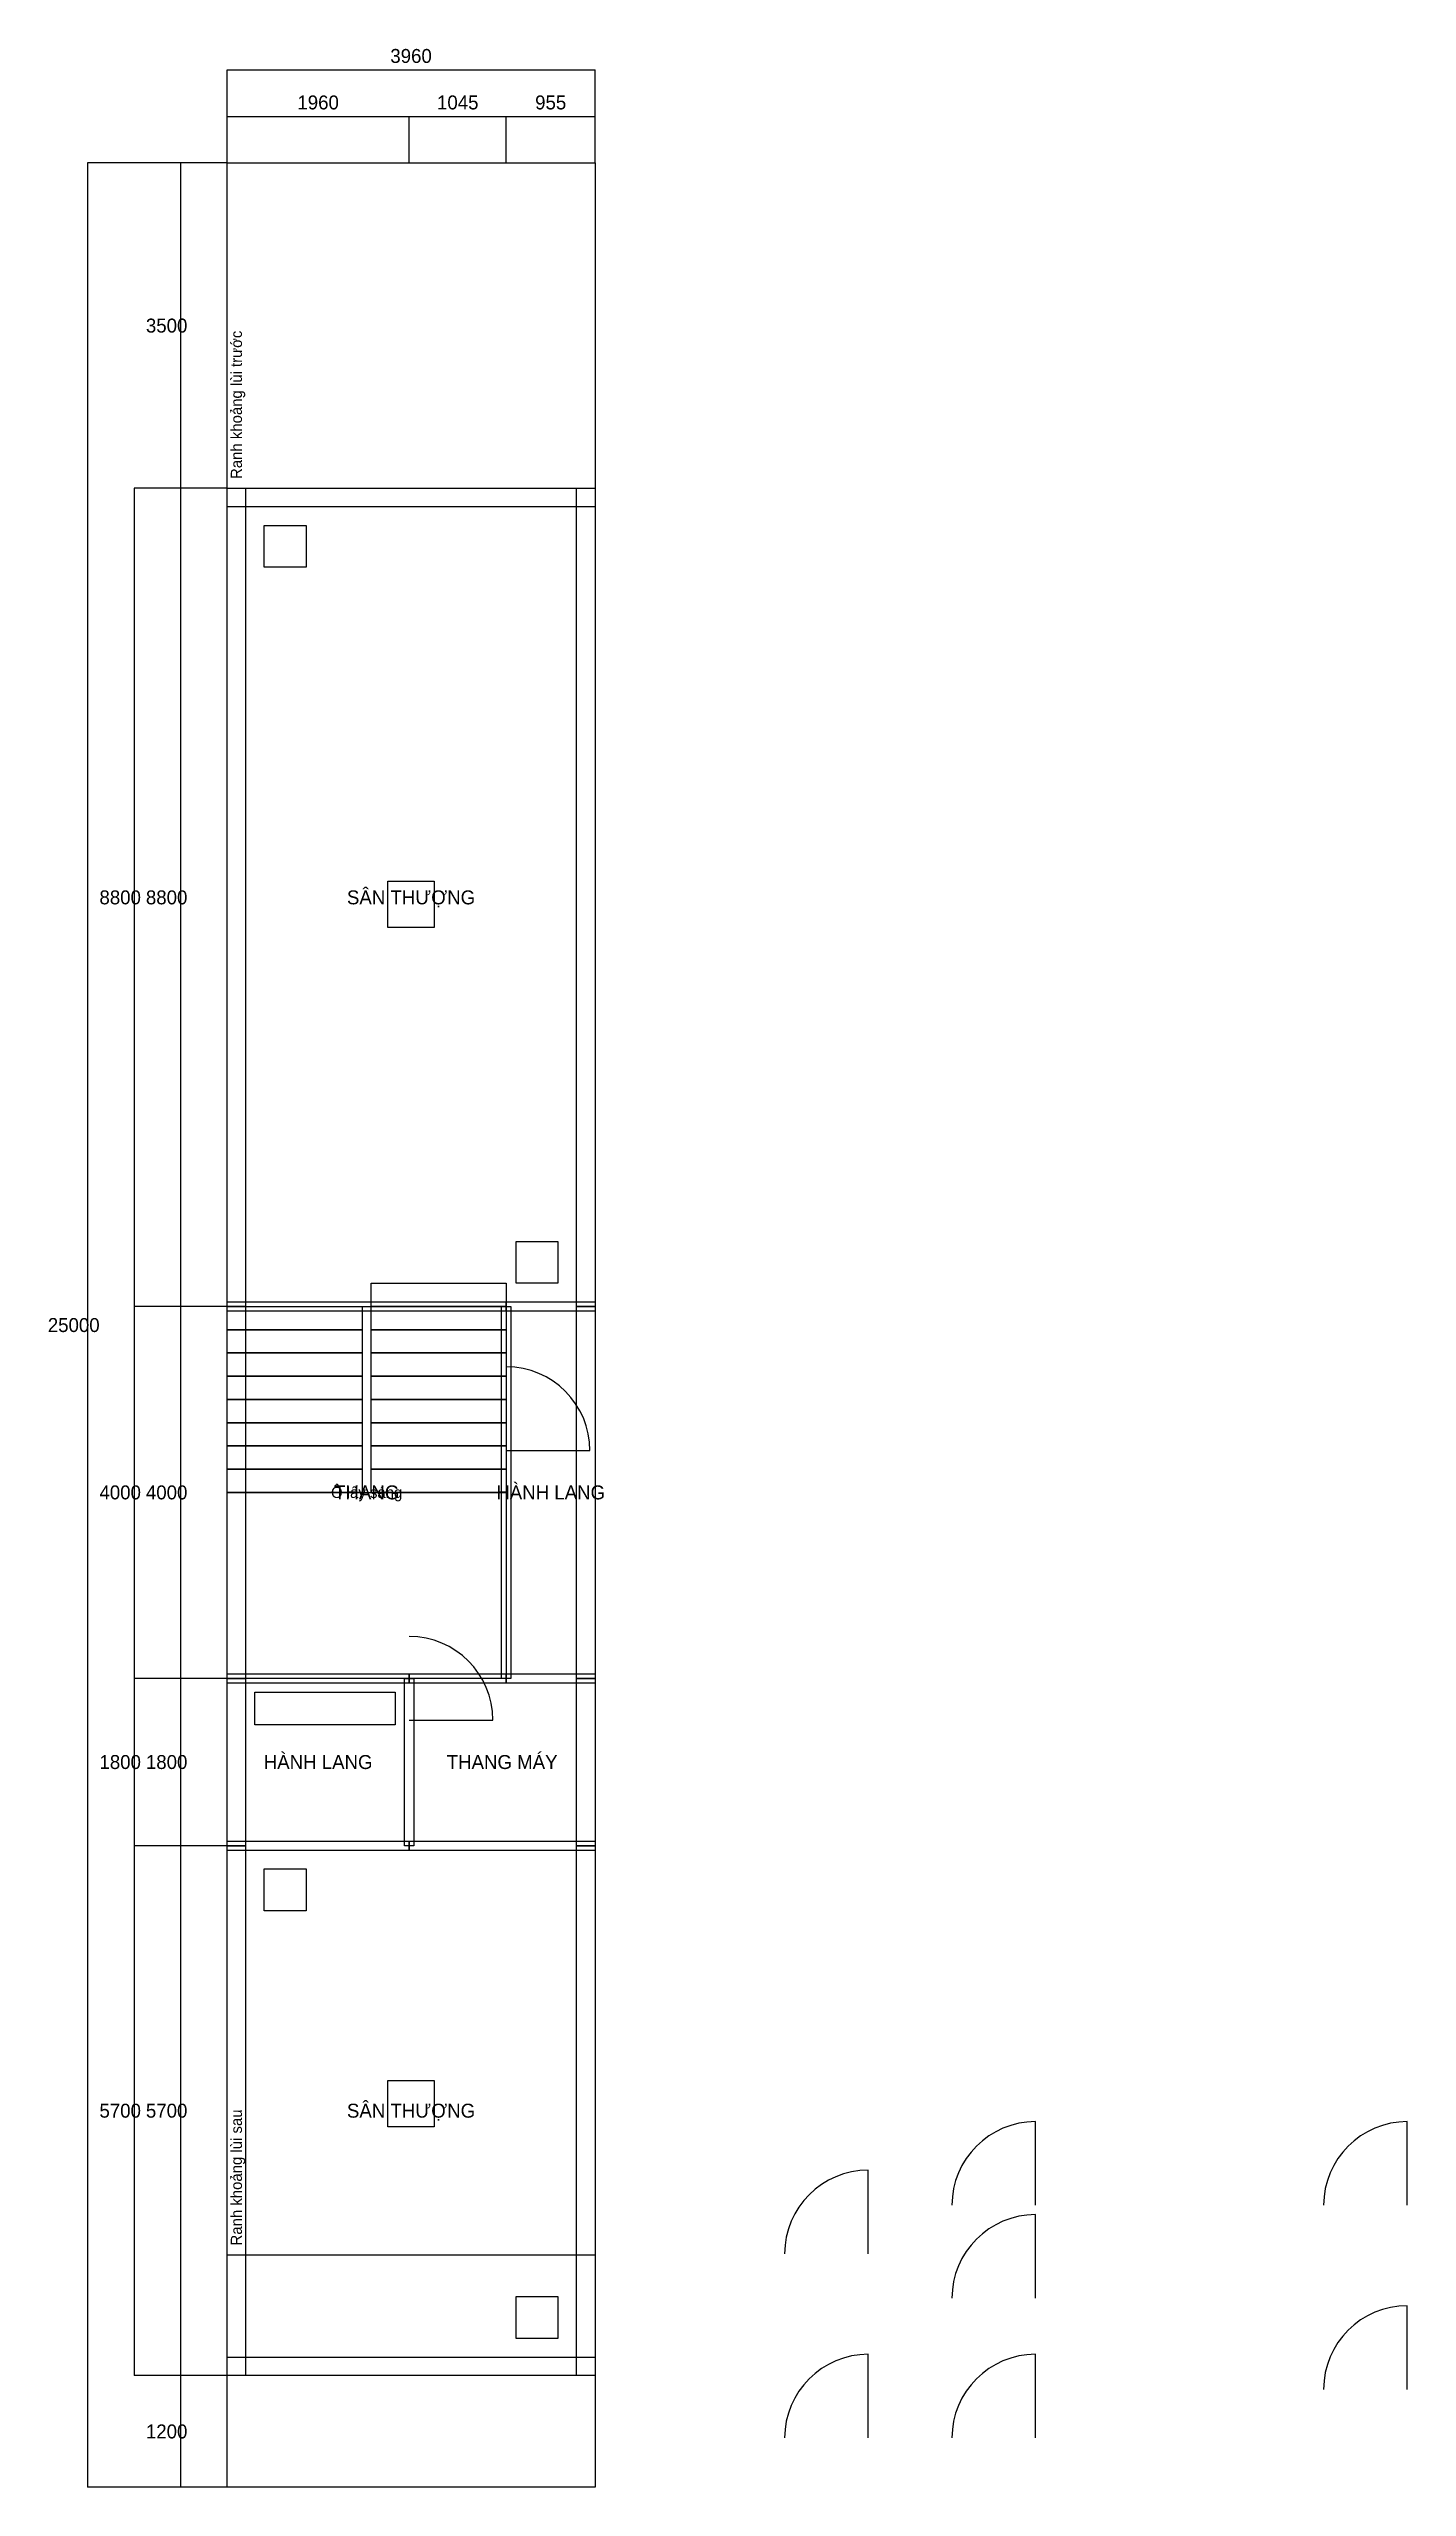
# Model space of a CAD drawing. Header units: millimetres. Extents: x -1919 to 12700, y 0 to 26227.
import ezdxf
from ezdxf.enums import TextEntityAlignment as Align

# ---------------------------------------------------------------- set-up
doc = ezdxf.new("R2010")
doc.units = ezdxf.units.MM
for name, color, linetype in [('ANNOT', 2, 'Continuous'), ('DIMS', 8, 'Continuous'), ('DOORS', 1, 'Continuous'), ('FURNITURE', 9, 'Continuous'), ('PLOT', 6, 'Continuous'), ('SETBACK', 5, 'Continuous'), ('STAIRS', 3, 'Continuous'), ('TEXT', 2, 'Continuous'), ('WALLS', 7, 'Continuous')]:
    doc.layers.add(name, color=color, linetype=linetype)

msp = doc.modelspace()

# ---------------------------------------------------------------- linework, layer by layer
at = {"layer": 'ANNOT'}
msp.add_lwpolyline([(0, 12700), (3005, 12700), (3005, 8700), (0, 8700)], close=True, dxfattribs=at)
at = {"layer": 'DIMS'}
for p, q in [((0, 26000), (3960, 26000)), ((0, 25000), (0, 26000)), ((3960, 25000), (3960, 26000)), ((0, 25500), (3960, 25500)), ((0, 25000), (0, 25500)), ((1960, 25000), (1960, 25500)), ((3005, 25000), (3005, 25500)), ((3960, 25000), (3960, 25500)), ((-1500, 25000), (-1500, 0)), ((0, 25000), (-1500, 25000)), ((-500, 25000), (-500, 0)), ((0, 25000), (-500, 25000)), ((-1000, 21500), (-1000, 1200)), ((0, 21500), (-1000, 21500)), ((0, 21500), (-500, 21500)), ((0, 12700), (-1000, 12700)), ((0, 12700), (-500, 12700)), ((0, 8700), (-1000, 8700)), ((0, 8700), (-500, 8700)), ((0, 6900), (-1000, 6900)), ((0, 6900), (-500, 6900)), ((0, 1200), (-1000, 1200)), ((0, 1200), (-500, 1200)), ((0, 0), (-1500, 0)), ((0, 0), (-500, 0))]:
    msp.add_line(p, q, dxfattribs=at)
at = {"layer": 'DOORS'}
for p, q in [((3005, 11150), (3905, 11150)), ((1960, 8250), (2860, 8250)), ((8700, 3032.5), (8700, 3932.5)), ((12700, 3032.5), (12700, 3932.5)), ((6900, 2510), (6900, 3410)), ((8700, 2032.5), (8700, 2932.5)), ((12700, 1052.5), (12700, 1952.5)), ((6900, 530), (6900, 1430)), ((8700, 530), (8700, 1430))]:
    msp.add_line(p, q, dxfattribs=at)
for centre, start, end in [((3005, 11150), 0, 90), ((1960, 8250), 0, 90), ((8700, 3032.5), 90, 180), ((12700, 3032.5), 90, 180), ((6900, 2510), 90, 180), ((8700, 2032.5), 90, 180), ((12700, 1052.5), 90, 180), ((6900, 530), 90, 180), ((8700, 530), 90, 180)]:
    msp.add_arc(centre, 900, start, end, dxfattribs=at)
at = {"layer": 'FURNITURE'}
for points in [[(400, 21100), (850, 21100), (850, 20650), (400, 20650)], [(1730, 17275), (2230, 17275), (2230, 16775), (1730, 16775)], [(3110, 13400), (3560, 13400), (3560, 12950), (3110, 12950)], [(300, 8550), (1810, 8550), (1810, 8200), (300, 8200)], [(400, 6650), (850, 6650), (850, 6200), (400, 6200)], [(1730, 4375), (2230, 4375), (2230, 3875), (1730, 3875)], [(3110, 2050), (3560, 2050), (3560, 1600), (3110, 1600)]]:
    msp.add_lwpolyline(points, close=True, dxfattribs=at)
at = {"layer": 'PLOT'}
msp.add_lwpolyline([(0, 25000), (3960, 25000), (3960, 0), (0, 0)], close=True, dxfattribs=at)
at = {"layer": 'SETBACK'}
for p, q in [((0, 21500), (3960, 21500)), ((0, 2500), (3960, 2500))]:
    msp.add_line(p, q, dxfattribs=at)
at = {"layer": 'STAIRS'}
for points in [[(1552.5, 12950), (3005, 12950), (3005, 12700), (1552.5, 12700)], [(0, 12700), (1452.5, 12700), (1452.5, 12450), (0, 12450)], [(1552.5, 12700), (3005, 12700), (3005, 12450), (1552.5, 12450)], [(0, 12450), (1452.5, 12450), (1452.5, 12200), (0, 12200)], [(1552.5, 12450), (3005, 12450), (3005, 12200), (1552.5, 12200)], [(0, 12200), (1452.5, 12200), (1452.5, 11950), (0, 11950)], [(1552.5, 12200), (3005, 12200), (3005, 11950), (1552.5, 11950)], [(0, 11950), (1452.5, 11950), (1452.5, 11700), (0, 11700)], [(1552.5, 11950), (3005, 11950), (3005, 11700), (1552.5, 11700)], [(0, 11700), (1452.5, 11700), (1452.5, 11450), (0, 11450)], [(1552.5, 11700), (3005, 11700), (3005, 11450), (1552.5, 11450)], [(0, 11450), (1452.5, 11450), (1452.5, 11200), (0, 11200)], [(1552.5, 11450), (3005, 11450), (3005, 11200), (1552.5, 11200)], [(0, 11200), (1452.5, 11200), (1452.5, 10950), (0, 10950)], [(1552.5, 11200), (3005, 11200), (3005, 10950), (1552.5, 10950)], [(0, 10950), (1452.5, 10950), (1452.5, 10700), (0, 10700)], [(1552.5, 10950), (3005, 10950), (3005, 10700), (1552.5, 10700)], [(0, 10700), (3005, 10700), (3005, 8700), (0, 8700)]]:
    msp.add_lwpolyline(points, close=True, dxfattribs=at)
at = {"layer": 'WALLS'}
for points in [[(0, 21500), (200, 21500), (200, 12700), (0, 12700)], [(0, 21500), (3960, 21500), (3960, 21300), (0, 21300)], [(3760, 21500), (3960, 21500), (3960, 12700), (3760, 12700)], [(0, 12750), (3005, 12750), (3005, 12650), (0, 12650)], [(0, 12700), (200, 12700), (200, 8700), (0, 8700)], [(2955, 12700), (3055, 12700), (3055, 8700), (2955, 8700)], [(3005, 12750), (3960, 12750), (3960, 12650), (3005, 12650)], [(3760, 12700), (3960, 12700), (3960, 8700), (3760, 8700)], [(0, 8750), (1960, 8750), (1960, 8650), (0, 8650)], [(0, 8700), (200, 8700), (200, 6900), (0, 6900)], [(1910, 8700), (2010, 8700), (2010, 6900), (1910, 6900)], [(1960, 8750), (3005, 8750), (3005, 8650), (1960, 8650)], [(3005, 8750), (3960, 8750), (3960, 8650), (3005, 8650)], [(3760, 8700), (3960, 8700), (3960, 6900), (3760, 6900)], [(0, 6950), (1960, 6950), (1960, 6850), (0, 6850)], [(0, 6900), (200, 6900), (200, 1200), (0, 1200)], [(1960, 6950), (3960, 6950), (3960, 6850), (1960, 6850)], [(3760, 6900), (3960, 6900), (3960, 1200), (3760, 1200)], [(0, 1400), (3960, 1400), (3960, 1200), (0, 1200)]]:
    msp.add_lwpolyline(points, close=True, dxfattribs=at)

# ---------------------------------------------------------------- texts
at = {"layer": 'ANNOT'}
msp.add_text('Ô lấy sáng', height=120, dxfattribs=at).set_placement((1502.5, 10700), align=Align.MIDDLE_CENTER)
at = {"layer": 'DIMS'}
for s, p in [('3960', (1980, 26150)), ('1960', (980, 25650)), ('1045', (2482.5, 25650)), ('955', (3482.5, 25650)), ('3500', (-650, 23250)), ('8800', (-1150, 17100)), ('8800', (-650, 17100)), ('25000', (-1650, 12500)), ('4000', (-1150, 10700)), ('4000', (-650, 10700)), ('1800', (-1150, 7800)), ('1800', (-650, 7800)), ('5700', (-1150, 4050)), ('5700', (-650, 4050)), ('1200', (-650, 600))]:
    msp.add_text(s, height=150, dxfattribs=at).set_placement(p, align=Align.MIDDLE_CENTER)
at = {"layer": 'SETBACK'}
for s, p in [('Ranh khoảng lùi trước', (100, 21600)), ('Ranh khoảng lùi sau', (100, 2600))]:
    msp.add_text(s, height=120, rotation=90, dxfattribs=at).set_placement(p, align=Align.MIDDLE_LEFT)
at = {"layer": 'TEXT'}
for s, p in [('SÂN THƯỢNG', (1980, 17100)), ('THANG', (1502.5, 10700)), ('HÀNH LANG', (3482.5, 10700)), ('HÀNH LANG', (980, 7800)), ('THANG MÁY', (2960, 7800)), ('SÂN THƯỢNG', (1980, 4050))]:
    msp.add_text(s, height=150, dxfattribs=at).set_placement(p, align=Align.MIDDLE_CENTER)

doc.saveas('drawing.dxf')
